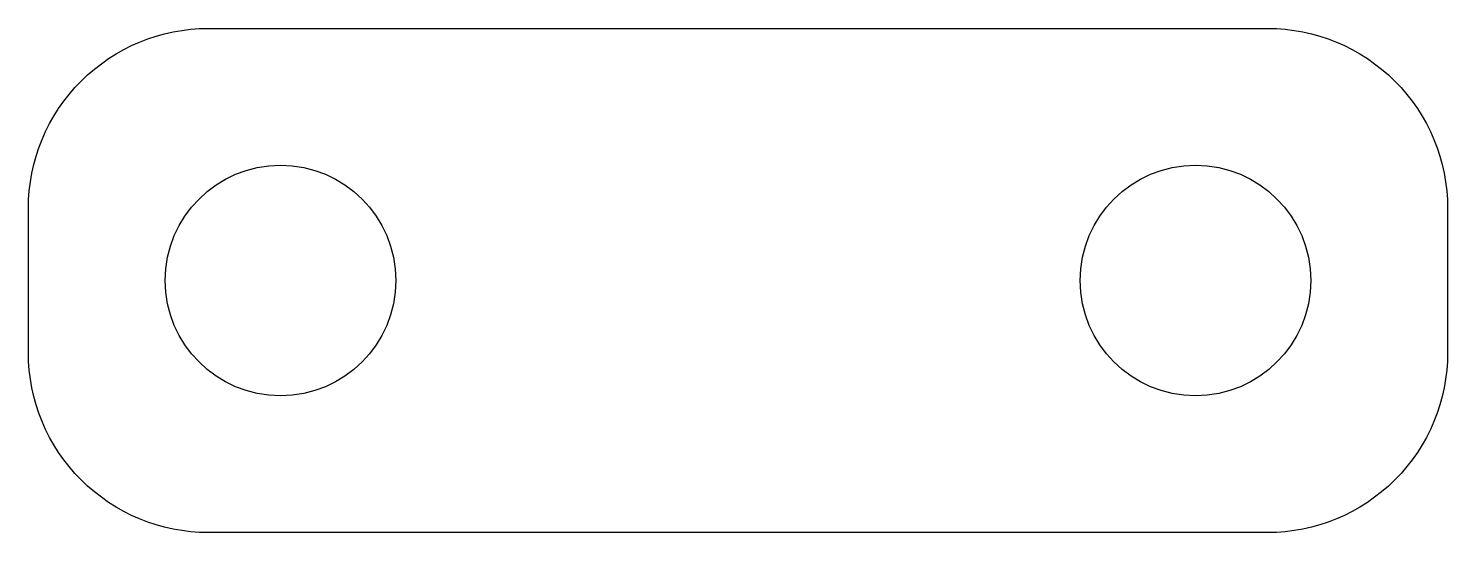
# Model space of a CAD drawing. Header units: millimetres. Extents: x -19.7 to 19.7, y -7 to 7.
import ezdxf

# ---------------------------------------------------------------- set-up
doc = ezdxf.new("R2010")
doc.units = ezdxf.units.MM
doc.layers.get('0').update_dxf_attribs({"linetype": 'CONTINUOUS'})

msp = doc.modelspace()

# ---------------------------------------------------------------- linework, layer by layer
msp.add_lwpolyline([(14.7, 7, -0.414214), (19.7, 2), (19.7, -2, -0.414214), (14.7, -7), (-14.7, -7, -0.414214), (-19.7, -2), (-19.7, 2, -0.414214), (-14.7, 7)], format="xyb", close=True)
for centre in [(-12.7, 0), (12.7, 0)]:
    msp.add_circle(centre, 3.2)

doc.saveas('drawing.dxf')
